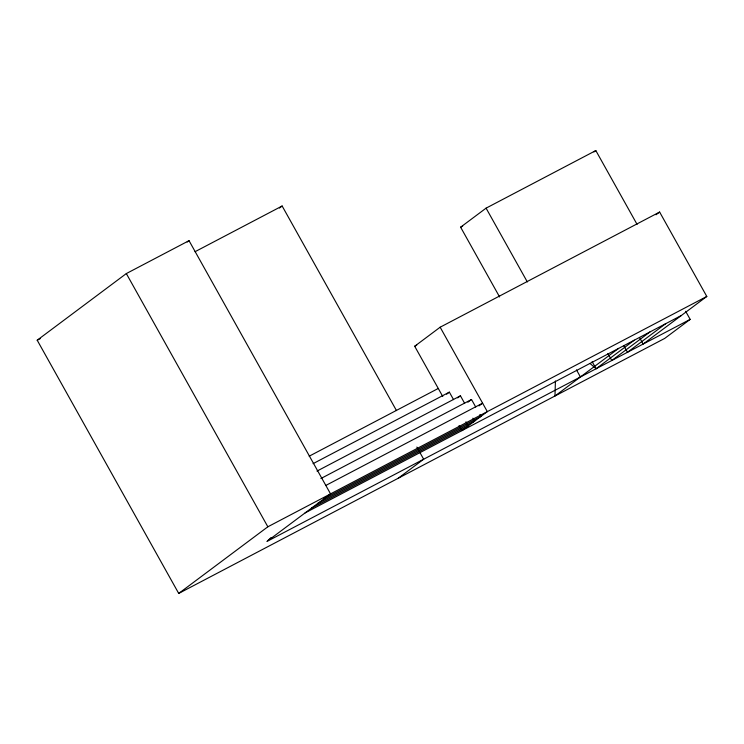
<?xml version="1.0" encoding="UTF-8"?>
<svg xmlns="http://www.w3.org/2000/svg" width="744" height="744" viewBox="0 0 744 744"><rect width="100%" height="100%" fill="white"/><g stroke="black" fill="none" stroke-linecap="round" stroke-linejoin="round"><path stroke-width="1.12" d="M555.424 380.984L554.968 396.003L618.627 348.397M267.738 540.693L271.132 537.521M690.172 319.381L664.699 338.418L178.718 593.433L37.2 340.213L126.331 273.569L189.032 240.665L330.55 493.886L266.891 541.483L690.172 319.381L685.652 311.29M187.19 242.042L189.032 240.665M279.409 208.05L282.143 206.004L396.487 410.604M499.596 296.94L460.62 227.19L486.083 208.153L595.823 150.567L637.059 224.363M594 151.925L595.823 150.567M442.764 396.496L414.687 346.258L440.15 327.211L659.63 212.049L706.8 296.456L643.141 344.053L639.468 337.497M655.985 214.765L659.63 212.049M178.718 593.433L267.849 526.789L706.8 296.456M446.623 394.181L449.357 392.144L453.552 399.64M457.709 397.863L460.443 395.817L464.628 403.322M467.883 402.216L471.519 399.5L475.714 407.005M478.969 405.899L482.605 403.183L325.835 485.441M398.198 478.262L423.662 459.225L416.863 447.07M590.001 363.453L596.102 368.736L634.307 340.175M649.977 331.945L611.782 360.514L607.894 353.558M665.657 323.724L627.462 352.284L623.788 345.718M195.049 251.704L282.143 206.004M37.2 340.213L40.278 338.604M460.62 227.19L462.666 226.12M414.687 346.258L416.733 345.179M309.169 456.202L438.272 388.461M313.075 463.652L449.357 392.144M316.991 471.092L460.443 395.817M320.897 478.531L471.519 399.5M324.189 498.647L480.959 416.38L479.908 414.501M317.818 503.4L474.588 421.141L472.924 418.165M311.457 508.161L468.227 425.903L465.958 421.848M305.087 512.923L681.337 315.493M592.14 361.649L596.102 368.736M486.083 208.153L527.329 281.939M576.479 369.889L580.432 376.966M440.15 327.211L487.32 411.618L461.857 430.664L459.048 425.642M126.331 273.569L267.849 526.789"/></g></svg>
